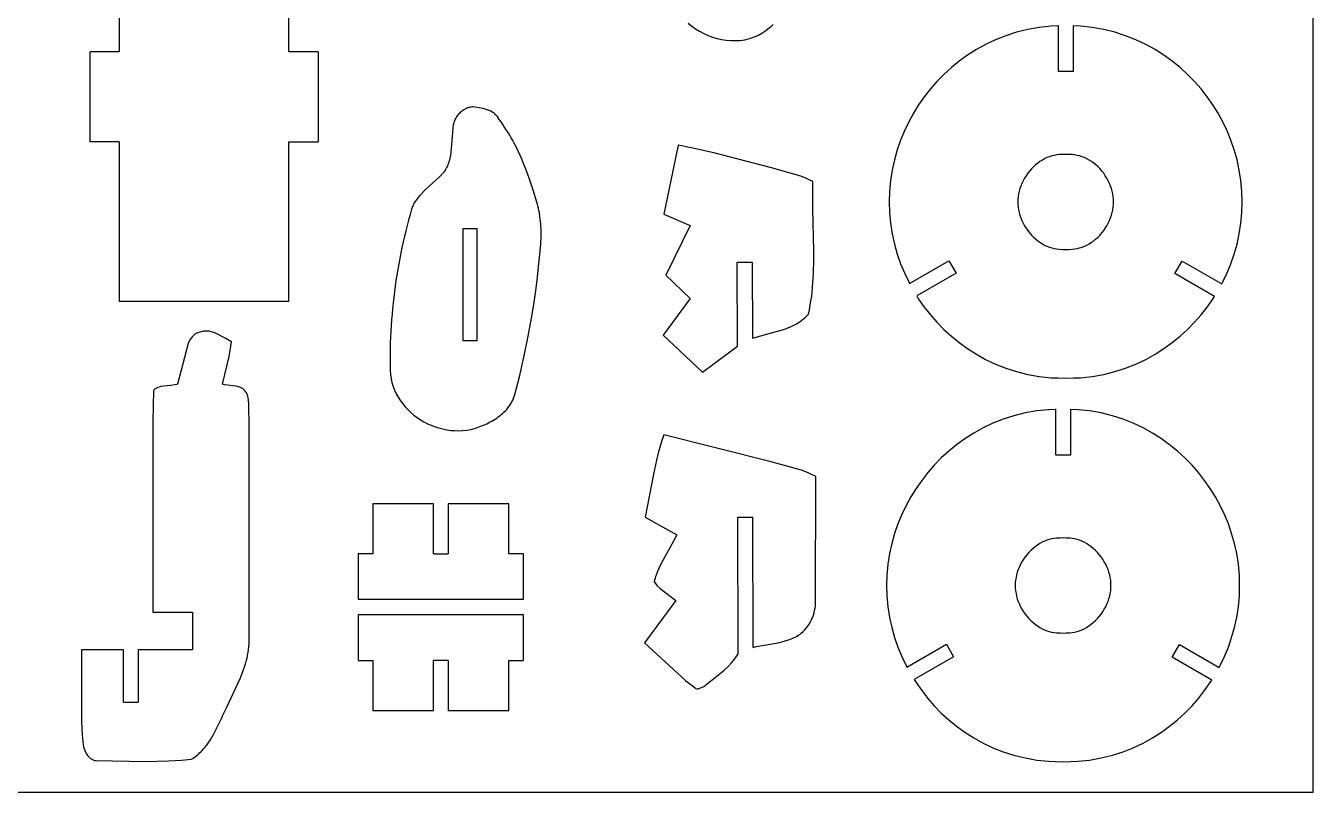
# Model space of a CAD drawing. Extents: x -103 to 103, y -133 to 133.
# Drawn here: x 0.7 to 103.2, y 7.8 to 68.8 of the extents above; entities that cross this region are included whole.
import ezdxf

# ---------------------------------------------------------------- set-up
doc = ezdxf.new("R2010")
doc.units = 0
doc.header["$MEASUREMENT"] = 0
doc.layers.get('0').update_dxf_attribs({"linetype": 'CONTINUOUS'})

msp = doc.modelspace()

# ---------------------------------------------------------------- linework, layer by layer
for p, q in [((103.17, 7.83), (103.17, 133.17)), ((8.17, 76.99), (8.17, 66.75)), ((21.67, 66.75), (21.67, 76.99)), ((53.44, 69.03), (53.72, 68.79)), ((53.72, 68.79), (54.02, 68.57)), ((59.61, 68.44), (59.9, 68.68)), ((59.9, 68.68), (60.05, 68.79)), ((60.05, 68.79), (60.19, 68.91)), ((81.36, 68.69), (80.45, 68.53)), ((82.31, 68.79), (81.36, 68.69)), ((82.85, 68.81), (82.31, 68.79)), ((82.89, 68.81), (82.85, 68.81)), ((82.89, 65.18), (82.89, 68.81)), ((84.1, 68.81), (84.05, 68.81)), ((84.05, 68.81), (84.05, 65.18)), ((84.64, 68.79), (84.1, 68.81)), ((85.58, 68.69), (84.64, 68.79)), ((86.5, 68.53), (85.58, 68.69)), ((54.02, 68.57), (54.34, 68.38)), ((54.34, 68.38), (54.67, 68.2)), ((54.67, 68.2), (55.01, 68.05)), ((55.01, 68.05), (55.36, 67.92)), ((55.36, 67.92), (55.73, 67.81)), ((55.73, 67.81), (56.09, 67.73)), ((56.09, 67.73), (56.46, 67.67)), ((56.46, 67.67), (56.84, 67.64)), ((56.84, 67.64), (57.21, 67.64)), ((57.21, 67.64), (57.58, 67.66)), ((57.58, 67.66), (57.94, 67.71)), ((57.94, 67.71), (58.3, 67.8)), ((58.3, 67.8), (58.64, 67.91)), ((58.64, 67.91), (58.98, 68.05)), ((58.98, 68.05), (59.3, 68.23)), ((59.3, 68.23), (59.61, 68.44)), ((77.88, 67.71), (77.1, 67.34)), ((78.7, 68.03), (77.88, 67.71)), ((79.56, 68.31), (78.7, 68.03)), ((80.45, 68.53), (79.56, 68.31)), ((87.39, 68.31), (86.5, 68.53)), ((88.24, 68.03), (87.39, 68.31)), ((89.06, 67.71), (88.24, 68.03)), ((89.84, 67.34), (89.06, 67.71)), ((5.85, 59.58), (5.85, 66.75)), ((8.17, 66.75), (5.85, 66.75)), ((23.99, 66.75), (21.67, 66.75)), ((23.99, 66.75), (23.99, 59.58)), ((76.36, 66.92), (75.66, 66.48)), ((77.1, 67.34), (76.36, 66.92)), ((90.58, 66.92), (89.84, 67.34)), ((91.28, 66.48), (90.58, 66.92)), ((74.99, 66), (74.37, 65.49)), ((75.66, 66.48), (74.99, 66)), ((91.95, 66), (91.28, 66.48)), ((92.58, 65.49), (91.95, 66)), ((73.78, 64.95), (73.22, 64.38)), ((74.37, 65.49), (73.78, 64.95)), ((84.05, 65.18), (82.89, 65.18)), ((93.17, 64.95), (92.58, 65.49)), ((93.72, 64.38), (93.17, 64.95)), ((72.7, 63.79), (72.22, 63.17)), ((73.22, 64.38), (72.7, 63.79)), ((94.24, 63.79), (93.72, 64.38)), ((94.73, 63.17), (94.24, 63.79)), ((71.77, 62.53), (71.35, 61.86)), ((72.22, 63.17), (71.77, 62.53)), ((95.17, 62.53), (94.73, 63.17)), ((95.59, 61.86), (95.17, 62.53)), ((34.97, 61.5), (34.92, 61.43)), ((35.01, 61.58), (34.97, 61.5)), ((35.06, 61.65), (35.01, 61.58)), ((35.12, 61.72), (35.06, 61.65)), ((35.17, 61.79), (35.12, 61.72)), ((35.23, 61.85), (35.17, 61.79)), ((35.3, 61.91), (35.23, 61.85)), ((35.36, 61.97), (35.3, 61.91)), ((35.43, 62.03), (35.36, 61.97)), ((35.5, 62.08), (35.43, 62.03)), ((35.57, 62.13), (35.5, 62.08)), ((35.65, 62.17), (35.57, 62.13)), ((35.72, 62.21), (35.65, 62.17)), ((35.8, 62.25), (35.72, 62.21)), ((35.88, 62.28), (35.8, 62.25)), ((35.97, 62.31), (35.88, 62.28)), ((36.05, 62.33), (35.97, 62.31)), ((36.14, 62.35), (36.05, 62.33)), ((36.22, 62.37), (36.14, 62.35)), ((36.31, 62.38), (36.22, 62.37)), ((37.13, 62.23), (36.31, 62.38)), ((37.37, 62.17), (37.13, 62.23)), ((37.53, 62.11), (37.37, 62.17)), ((37.68, 62.04), (37.53, 62.11)), ((37.82, 61.97), (37.68, 62.04)), ((37.89, 61.92), (37.82, 61.97)), ((37.96, 61.88), (37.89, 61.92)), ((38.02, 61.83), (37.96, 61.88)), ((38.08, 61.77), (38.02, 61.83)), ((38.14, 61.72), (38.08, 61.77)), ((38.2, 61.66), (38.14, 61.72)), ((38.25, 61.59), (38.2, 61.66)), ((38.3, 61.52), (38.25, 61.59)), ((38.35, 61.45), (38.3, 61.52)), ((71.35, 61.86), (70.98, 61.17)), ((95.97, 61.17), (95.59, 61.86)), ((34.7, 60.68), (34.63, 59.66)), ((34.71, 60.76), (34.7, 60.68)), ((34.72, 60.85), (34.71, 60.76)), ((34.74, 60.94), (34.72, 60.85)), ((34.76, 61.02), (34.74, 60.94)), ((34.78, 61.11), (34.76, 61.02)), ((34.81, 61.19), (34.78, 61.11)), ((34.85, 61.27), (34.81, 61.19)), ((34.88, 61.35), (34.85, 61.27)), ((34.92, 61.43), (34.88, 61.35)), ((38.39, 61.37), (38.35, 61.45)), ((38.54, 61.17), (38.39, 61.37)), ((38.68, 60.97), (38.54, 61.17)), ((38.83, 60.76), (38.68, 60.97)), ((38.96, 60.55), (38.83, 60.76)), ((39.1, 60.34), (38.96, 60.55)), ((70.63, 60.45), (70.33, 59.71)), ((70.98, 61.17), (70.63, 60.45)), ((96.31, 60.45), (95.97, 61.17)), ((96.62, 59.71), (96.31, 60.45)), ((8.17, 59.58), (5.85, 59.58)), ((8.17, 59.58), (8.17, 46.92)), ((21.67, 46.92), (21.67, 59.58)), ((21.67, 59.58), (23.99, 59.58)), ((34.63, 59.66), (34.55, 58.76)), ((39.23, 60.12), (39.1, 60.34)), ((39.35, 59.91), (39.23, 60.12)), ((39.47, 59.69), (39.35, 59.91)), ((39.59, 59.47), (39.47, 59.69)), ((39.71, 59.24), (39.59, 59.47)), ((70.33, 59.71), (70.06, 58.94)), ((96.88, 58.94), (96.62, 59.71)), ((34.51, 58.51), (34.46, 58.26)), ((34.55, 58.76), (34.51, 58.51)), ((39.93, 58.79), (39.71, 59.24)), ((40.13, 58.34), (39.93, 58.79)), ((52.64, 59.31), (51.49, 53.82)), ((53.67, 59.11), (52.64, 59.31)), ((55.47, 58.7), (53.67, 59.11)), ((60.05, 57.51), (55.47, 58.7)), ((70.06, 58.94), (69.84, 58.15)), ((82.17, 58.4), (81.98, 58.33)), ((82.36, 58.46), (82.17, 58.4)), ((82.55, 58.51), (82.36, 58.46)), ((82.74, 58.54), (82.55, 58.51)), ((82.94, 58.57), (82.74, 58.54)), ((83.23, 58.57), (82.94, 58.57)), ((83.47, 58.59), (83.23, 58.57)), ((83.71, 58.57), (83.47, 58.59)), ((84, 58.57), (83.71, 58.57)), ((84.2, 58.54), (84, 58.57)), ((84.39, 58.51), (84.2, 58.54)), ((84.58, 58.46), (84.39, 58.51)), ((84.77, 58.4), (84.58, 58.46)), ((84.96, 58.33), (84.77, 58.4)), ((97.1, 58.15), (96.88, 58.94)), ((34.15, 57.43), (34.09, 57.32)), ((34.21, 57.54), (34.15, 57.43)), ((34.27, 57.66), (34.21, 57.54)), ((34.31, 57.77), (34.27, 57.66)), ((34.36, 57.89), (34.31, 57.77)), ((34.4, 58.01), (34.36, 57.89)), ((34.43, 58.13), (34.4, 58.01)), ((34.46, 58.26), (34.43, 58.13)), ((40.33, 57.87), (40.13, 58.34)), ((40.52, 57.41), (40.33, 57.87)), ((40.77, 56.7), (40.52, 57.41)), ((62.39, 56.85), (60.05, 57.51)), ((69.84, 58.15), (69.66, 57.34)), ((80.75, 57.43), (80.59, 57.26)), ((80.91, 57.6), (80.75, 57.43)), ((81.07, 57.75), (80.91, 57.6)), ((81.25, 57.89), (81.07, 57.75)), ((81.42, 58.02), (81.25, 57.89)), ((81.61, 58.13), (81.42, 58.02)), ((81.79, 58.24), (81.61, 58.13)), ((81.98, 58.33), (81.79, 58.24)), ((85.15, 58.24), (84.96, 58.33)), ((85.34, 58.13), (85.15, 58.24)), ((85.52, 58.02), (85.34, 58.13)), ((85.7, 57.89), (85.52, 58.02)), ((85.87, 57.75), (85.7, 57.89)), ((86.04, 57.6), (85.87, 57.75)), ((86.2, 57.43), (86.04, 57.6)), ((86.35, 57.26), (86.2, 57.43)), ((97.28, 57.34), (97.1, 58.15)), ((33.66, 56.83), (32.47, 55.74)), ((33.94, 57.11), (33.66, 56.83)), ((34.02, 57.21), (33.94, 57.11)), ((34.09, 57.32), (34.02, 57.21)), ((41.09, 55.74), (40.77, 56.7)), ((62.84, 56.67), (62.39, 56.85)), ((63.17, 56.51), (62.84, 56.67)), ((63.34, 56.43), (63.17, 56.51)), ((63.34, 54.22), (63.34, 56.43)), ((69.53, 56.5), (69.45, 55.64)), ((69.66, 57.34), (69.53, 56.5)), ((80.09, 56.49), (79.99, 56.28)), ((80.2, 56.69), (80.09, 56.49)), ((80.32, 56.89), (80.2, 56.69)), ((80.45, 57.08), (80.32, 56.89)), ((80.59, 57.26), (80.45, 57.08)), ((86.49, 57.08), (86.35, 57.26)), ((86.62, 56.89), (86.49, 57.08)), ((86.75, 56.69), (86.62, 56.89)), ((86.86, 56.49), (86.75, 56.69)), ((86.96, 56.28), (86.86, 56.49)), ((97.41, 56.5), (97.28, 57.34)), ((97.49, 55.64), (97.41, 56.5)), ((32.2, 55.46), (32.02, 55.26)), ((32.47, 55.74), (32.2, 55.46)), ((41.38, 54.79), (41.09, 55.74)), ((69.45, 55.64), (69.43, 54.8)), ((79.72, 55.44), (79.69, 55.23)), ((79.77, 55.65), (79.72, 55.44)), ((79.83, 55.86), (79.77, 55.65)), ((79.9, 56.07), (79.83, 55.86)), ((79.99, 56.28), (79.9, 56.07)), ((87.04, 56.07), (86.96, 56.28)), ((87.11, 55.86), (87.04, 56.07)), ((87.17, 55.65), (87.11, 55.86)), ((87.22, 55.44), (87.17, 55.65)), ((87.25, 55.23), (87.22, 55.44)), ((97.52, 54.8), (97.49, 55.64)), ((31.47, 54.35), (31.42, 54.23)), ((31.52, 54.48), (31.47, 54.35)), ((31.58, 54.6), (31.52, 54.48)), ((31.64, 54.72), (31.58, 54.6)), ((31.71, 54.83), (31.64, 54.72)), ((31.78, 54.94), (31.71, 54.83)), ((31.86, 55.05), (31.78, 54.94)), ((31.94, 55.15), (31.86, 55.05)), ((32.02, 55.26), (31.94, 55.15)), ((41.43, 54.62), (41.38, 54.79)), ((41.47, 54.46), (41.43, 54.62)), ((41.52, 54.3), (41.47, 54.46)), ((41.55, 54.13), (41.52, 54.3)), ((69.43, 54.8), (69.45, 53.97)), ((79.67, 55.02), (79.66, 54.8)), ((79.66, 54.8), (79.67, 54.59)), ((79.69, 55.23), (79.67, 55.02)), ((79.67, 54.59), (79.69, 54.38)), ((79.69, 54.38), (79.72, 54.17)), ((87.22, 54.17), (87.25, 54.38)), ((87.27, 55.02), (87.25, 55.23)), ((87.25, 54.38), (87.27, 54.59)), ((87.28, 54.8), (87.27, 55.02)), ((87.27, 54.59), (87.28, 54.8)), ((97.49, 53.97), (97.52, 54.8)), ((31.18, 53.36), (31.07, 52.93)), ((31.3, 53.8), (31.18, 53.36)), ((31.42, 54.23), (31.3, 53.8)), ((41.59, 53.97), (41.55, 54.13)), ((41.64, 53.63), (41.59, 53.97)), ((41.69, 53.3), (41.64, 53.63)), ((41.72, 52.96), (41.69, 53.3)), ((51.49, 53.82), (53.59, 52.92)), ((63.42, 50.93), (63.34, 54.22)), ((69.45, 53.97), (69.53, 53.11)), ((79.72, 54.17), (79.77, 53.96)), ((79.77, 53.96), (79.83, 53.74)), ((79.83, 53.74), (79.9, 53.53)), ((79.9, 53.53), (79.99, 53.32)), ((79.99, 53.32), (80.09, 53.12)), ((86.86, 53.12), (86.96, 53.32)), ((86.96, 53.32), (87.04, 53.53)), ((87.04, 53.53), (87.11, 53.74)), ((87.11, 53.74), (87.17, 53.96)), ((87.17, 53.96), (87.22, 54.17)), ((97.41, 53.11), (97.49, 53.97)), ((30.96, 52.5), (30.85, 52.06)), ((31.07, 52.93), (30.96, 52.5)), ((35.49, 52.66), (35.49, 43.78)), ((36.65, 52.66), (35.49, 52.66)), ((36.65, 43.78), (36.65, 52.66)), ((41.73, 52.63), (41.72, 52.96)), ((41.74, 52.12), (41.73, 52.63)), ((53.59, 52.92), (51.65, 48.98)), ((69.53, 53.11), (69.66, 52.27)), ((69.66, 52.27), (69.84, 51.45)), ((80.09, 53.12), (80.2, 52.91)), ((80.2, 52.91), (80.32, 52.72)), ((80.32, 52.72), (80.45, 52.53)), ((80.45, 52.53), (80.59, 52.35)), ((80.59, 52.35), (80.75, 52.17)), ((86.2, 52.17), (86.35, 52.35)), ((86.35, 52.35), (86.49, 52.53)), ((86.49, 52.53), (86.62, 52.72)), ((86.62, 52.72), (86.75, 52.91)), ((86.75, 52.91), (86.86, 53.12)), ((97.1, 51.45), (97.28, 52.27)), ((97.28, 52.27), (97.41, 53.11)), ((30.75, 51.62), (30.66, 51.19)), ((30.85, 52.06), (30.75, 51.62)), ((41.58, 50.1), (41.71, 51.44)), ((41.71, 51.44), (41.74, 52.12)), ((69.84, 51.45), (70.06, 50.66)), ((80.75, 52.17), (80.91, 52.01)), ((80.91, 52.01), (81.07, 51.86)), ((81.07, 51.86), (81.25, 51.72)), ((81.25, 51.72), (81.42, 51.59)), ((81.42, 51.59), (81.61, 51.47)), ((81.61, 51.47), (81.79, 51.37)), ((81.79, 51.37), (81.98, 51.28)), ((81.98, 51.28), (82.17, 51.2)), ((84.77, 51.2), (84.96, 51.28)), ((84.96, 51.28), (85.15, 51.37)), ((85.15, 51.37), (85.34, 51.47)), ((85.34, 51.47), (85.52, 51.59)), ((85.52, 51.59), (85.7, 51.72)), ((85.7, 51.72), (85.87, 51.86)), ((85.87, 51.86), (86.04, 52.01)), ((86.04, 52.01), (86.2, 52.17)), ((96.88, 50.66), (97.1, 51.45)), ((30.48, 50.31), (30.4, 49.87)), ((30.57, 50.75), (30.48, 50.31)), ((30.66, 51.19), (30.57, 50.75)), ((63.42, 50.2), (63.42, 50.93)), ((63.42, 49.84), (63.42, 50.2)), ((70.06, 50.66), (70.33, 49.89)), ((82.17, 51.2), (82.36, 51.14)), ((82.36, 51.14), (82.55, 51.09)), ((82.55, 51.09), (82.74, 51.06)), ((82.74, 51.06), (82.94, 51.04)), ((82.94, 51.04), (83.23, 51.03)), ((83.23, 51.03), (83.47, 51.02)), ((83.47, 51.02), (83.71, 51.03)), ((83.71, 51.03), (84, 51.04)), ((84, 51.04), (84.2, 51.06)), ((84.2, 51.06), (84.39, 51.09)), ((84.39, 51.09), (84.58, 51.14)), ((84.58, 51.14), (84.77, 51.2)), ((96.62, 49.89), (96.88, 50.66)), ((30.32, 49.43), (30.25, 48.98)), ((30.4, 49.87), (30.32, 49.43)), ((41.45, 48.83), (41.56, 49.93)), ((41.56, 49.93), (41.58, 50.1)), ((57.35, 43.32), (57.34, 50)), ((57.34, 50), (58.53, 50)), ((58.53, 50), (58.54, 43.97)), ((63.4, 49.11), (63.41, 49.47)), ((63.41, 49.47), (63.42, 49.84)), ((70.33, 49.89), (70.63, 49.15)), ((71.04, 48.32), (74.18, 50.13)), ((74.18, 50.13), (74.76, 49.13)), ((92.16, 49.1), (92.74, 50.1)), ((92.74, 50.1), (95.88, 48.28)), ((96.31, 49.15), (96.62, 49.89)), ((30.18, 48.54), (30.12, 48.1)), ((30.25, 48.98), (30.18, 48.54)), ((41.31, 47.74), (41.45, 48.83)), ((51.65, 48.98), (53.6, 47.12)), ((63.33, 48.02), (63.36, 48.38)), ((63.36, 48.38), (63.38, 48.75)), ((63.38, 48.75), (63.4, 49.11)), ((70.63, 49.15), (70.98, 48.44)), ((70.98, 48.44), (71.04, 48.32)), ((74.76, 49.13), (71.62, 47.32)), ((95.3, 47.28), (92.16, 49.1)), ((95.88, 48.28), (95.97, 48.44)), ((95.97, 48.44), (96.31, 49.15)), ((30.01, 47.21), (29.96, 46.76)), ((30.06, 47.65), (30.01, 47.21)), ((30.12, 48.1), (30.06, 47.65)), ((41.15, 46.65), (41.31, 47.74)), ((63.2, 46.94), (63.26, 47.3)), ((63.26, 47.3), (63.3, 47.66)), ((63.3, 47.66), (63.33, 48.02)), ((71.62, 47.32), (71.77, 47.08)), ((95.17, 47.08), (95.3, 47.28)), ((8.17, 46.92), (21.67, 46.92)), ((29.91, 46.32), (29.87, 45.87)), ((29.96, 46.76), (29.91, 46.32)), ((40.97, 45.56), (41.15, 46.65)), ((53.6, 47.12), (51.43, 44.19)), ((63, 45.87), (63.08, 46.23)), ((63.08, 46.23), (63.15, 46.59)), ((63.15, 46.59), (63.2, 46.94)), ((71.77, 47.08), (72.22, 46.44)), ((72.22, 46.44), (72.7, 45.82)), ((94.24, 45.82), (94.73, 46.44)), ((94.73, 46.44), (95.17, 47.08)), ((29.83, 45.42), (29.8, 44.98)), ((29.87, 45.87), (29.83, 45.42)), ((40.71, 44.12), (40.97, 45.56)), ((61.89, 45.02), (62.04, 45.1)), ((62.04, 45.1), (62.19, 45.19)), ((62.19, 45.19), (62.33, 45.28)), ((62.33, 45.28), (62.47, 45.39)), ((62.47, 45.39), (62.61, 45.5)), ((62.61, 45.5), (62.74, 45.61)), ((62.74, 45.61), (62.87, 45.74)), ((62.87, 45.74), (63, 45.87)), ((72.7, 45.82), (73.22, 45.23)), ((73.22, 45.23), (73.78, 44.66)), ((93.17, 44.66), (93.72, 45.23)), ((93.72, 45.23), (94.24, 45.82)), ((13.98, 44.09), (13.79, 43.84)), ((14.19, 44.27), (13.98, 44.09)), ((14.39, 44.38), (14.19, 44.27)), ((14.57, 44.44), (14.39, 44.38)), ((14.67, 44.47), (14.57, 44.44)), ((14.76, 44.49), (14.67, 44.47)), ((14.86, 44.51), (14.76, 44.49)), ((14.95, 44.52), (14.86, 44.51)), ((15.05, 44.53), (14.95, 44.52)), ((15.14, 44.53), (15.05, 44.53)), ((15.23, 44.52), (15.14, 44.53)), ((15.32, 44.51), (15.23, 44.52)), ((15.41, 44.49), (15.32, 44.51)), ((15.5, 44.47), (15.41, 44.49)), ((15.59, 44.45), (15.5, 44.47)), ((15.76, 44.39), (15.59, 44.45)), ((15.94, 44.32), (15.76, 44.39)), ((16.6, 43.96), (15.94, 44.32)), ((29.75, 44.08), (29.73, 43.63)), ((29.78, 44.53), (29.75, 44.08)), ((29.8, 44.98), (29.78, 44.53)), ((40.41, 42.68), (40.71, 44.12)), ((51.43, 44.19), (54.57, 41.26)), ((58.54, 43.97), (60.25, 44.43)), ((60.25, 44.43), (60.76, 44.57)), ((60.76, 44.57), (61.09, 44.68)), ((61.09, 44.68), (61.26, 44.74)), ((61.26, 44.74), (61.42, 44.8)), ((61.42, 44.8), (61.58, 44.87)), ((61.58, 44.87), (61.73, 44.94)), ((61.73, 44.94), (61.89, 45.02)), ((73.78, 44.66), (74.37, 44.12)), ((74.37, 44.12), (74.99, 43.61)), ((91.95, 43.61), (92.58, 44.12)), ((92.58, 44.12), (93.17, 44.66)), ((13.65, 43.55), (12.79, 40.3)), ((13.79, 43.84), (13.65, 43.55)), ((17.1, 43.68), (16.6, 43.96)), ((16.92, 42.5), (17.1, 43.68)), ((29.72, 43.19), (29.71, 42.74)), ((29.73, 43.63), (29.72, 43.19)), ((35.49, 43.78), (36.65, 43.78)), ((54.57, 41.26), (57.35, 43.32)), ((74.99, 43.61), (75.66, 43.13)), ((75.66, 43.13), (76.36, 42.68)), ((90.58, 42.68), (91.28, 43.13)), ((91.28, 43.13), (91.95, 43.61)), ((16.37, 40.3), (16.92, 42.5)), ((29.71, 42.74), (29.71, 42.29)), ((29.71, 42.29), (29.71, 41.84)), ((40, 40.89), (40.41, 42.68)), ((76.36, 42.68), (77.1, 42.27)), ((77.1, 42.27), (77.88, 41.9)), ((89.06, 41.9), (89.84, 42.27)), ((89.84, 42.27), (90.58, 42.68)), ((29.71, 41.84), (29.71, 41.4)), ((29.71, 41.4), (29.74, 41.07)), ((29.74, 41.07), (29.79, 40.74)), ((77.88, 41.9), (78.7, 41.57)), ((78.7, 41.57), (79.56, 41.3)), ((79.56, 41.3), (80.45, 41.08)), ((80.45, 41.08), (81.36, 40.91)), ((85.58, 40.91), (86.5, 41.08)), ((86.5, 41.08), (87.39, 41.3)), ((87.39, 41.3), (88.24, 41.57)), ((88.24, 41.57), (89.06, 41.9)), ((11.1, 39.97), (11.04, 39.94)), ((11.15, 40), (11.1, 39.97)), ((11.22, 40.03), (11.15, 40)), ((11.34, 40.07), (11.22, 40.03)), ((11.48, 40.11), (11.34, 40.07)), ((12.25, 40.19), (11.48, 40.11)), ((12.59, 40.24), (12.25, 40.19)), ((12.72, 40.27), (12.59, 40.24)), ((12.79, 40.3), (12.72, 40.27)), ((16.55, 40.26), (16.37, 40.3)), ((17.46, 40.15), (16.55, 40.26)), ((17.65, 40.1), (17.46, 40.15)), ((17.77, 40.06), (17.65, 40.1)), ((17.88, 40), (17.77, 40.06)), ((17.94, 39.97), (17.88, 40)), ((17.99, 39.94), (17.94, 39.97)), ((29.79, 40.74), (29.86, 40.43)), ((29.86, 40.43), (29.96, 40.12)), ((29.96, 40.12), (30.07, 39.83)), ((39.64, 39.47), (40, 40.89)), ((81.36, 40.91), (82.31, 40.82)), ((82.31, 40.82), (82.85, 40.8)), ((82.85, 40.8), (83.47, 40.77)), ((83.47, 40.77), (84.1, 40.8)), ((84.1, 40.8), (84.64, 40.82)), ((84.64, 40.82), (85.58, 40.91)), ((10.88, 39.8), (10.84, 37.37)), ((10.93, 39.85), (10.88, 39.8)), ((10.98, 39.9), (10.93, 39.85)), ((11.04, 39.94), (10.98, 39.9)), ((18.04, 39.9), (17.99, 39.94)), ((18.09, 39.85), (18.04, 39.9)), ((18.14, 39.81), (18.09, 39.85)), ((18.19, 39.75), (18.14, 39.81)), ((18.24, 39.68), (18.19, 39.75)), ((18.28, 39.62), (18.24, 39.68)), ((18.31, 39.55), (18.28, 39.62)), ((18.34, 39.49), (18.31, 39.55)), ((18.37, 39.42), (18.34, 39.49)), ((18.39, 39.35), (18.37, 39.42)), ((18.43, 39.2), (18.39, 39.35)), ((18.45, 39.05), (18.43, 39.2)), ((18.47, 38.67), (18.45, 39.05)), ((30.07, 39.83), (30.21, 39.54)), ((30.21, 39.54), (30.36, 39.26)), ((30.36, 39.26), (30.53, 38.99)), ((30.53, 38.99), (30.72, 38.74)), ((39.41, 38.91), (39.48, 39.04)), ((39.48, 39.04), (39.54, 39.18)), ((39.54, 39.18), (39.59, 39.32)), ((39.59, 39.32), (39.64, 39.47)), ((18.48, 37.89), (18.47, 38.67)), ((30.72, 38.74), (30.92, 38.5)), ((30.92, 38.5), (31.14, 38.26)), ((31.14, 38.26), (31.37, 38.05)), ((31.37, 38.05), (31.61, 37.84)), ((38.56, 37.89), (38.67, 37.98)), ((38.67, 37.98), (38.78, 38.09)), ((38.78, 38.09), (38.89, 38.19)), ((38.89, 38.19), (38.99, 38.3)), ((38.99, 38.3), (39.08, 38.41)), ((39.08, 38.41), (39.17, 38.53)), ((39.17, 38.53), (39.26, 38.65)), ((39.26, 38.65), (39.34, 38.78)), ((39.34, 38.78), (39.41, 38.91)), ((80.24, 38.01), (79.35, 37.79)), ((81.16, 38.17), (80.24, 38.01)), ((82.1, 38.27), (81.16, 38.17)), ((82.64, 38.29), (82.1, 38.27)), ((82.69, 38.29), (82.64, 38.29)), ((82.69, 34.66), (82.69, 38.29)), ((83.89, 38.29), (83.84, 38.29)), ((83.84, 38.29), (83.84, 34.66)), ((84.43, 38.27), (83.89, 38.29)), ((85.37, 38.17), (84.43, 38.27)), ((86.29, 38.01), (85.37, 38.17)), ((87.18, 37.79), (86.29, 38.01)), ((10.84, 37.37), (10.83, 22.17)), ((18.49, 37.74), (18.48, 37.89)), ((18.51, 37.67), (18.49, 37.74)), ((18.5, 20.16), (18.51, 37.67)), ((31.61, 37.84), (31.87, 37.65)), ((31.87, 37.65), (32.14, 37.47)), ((32.14, 37.47), (32.41, 37.31)), ((32.41, 37.31), (32.7, 37.16)), ((32.7, 37.16), (32.99, 37.03)), ((32.99, 37.03), (33.29, 36.92)), ((33.29, 36.92), (33.6, 36.82)), ((36.58, 36.83), (36.86, 36.93)), ((36.86, 36.93), (37.14, 37.04)), ((37.14, 37.04), (37.41, 37.16)), ((37.41, 37.16), (37.68, 37.3)), ((37.68, 37.3), (37.82, 37.37)), ((37.82, 37.37), (37.95, 37.45)), ((37.95, 37.45), (38.08, 37.53)), ((38.08, 37.53), (38.2, 37.61)), ((38.2, 37.61), (38.32, 37.7)), ((38.32, 37.7), (38.44, 37.79)), ((38.44, 37.79), (38.56, 37.89)), ((77.68, 37.19), (76.9, 36.82)), ((78.5, 37.51), (77.68, 37.19)), ((79.35, 37.79), (78.5, 37.51)), ((88.03, 37.51), (87.18, 37.79)), ((88.85, 37.19), (88.03, 37.51)), ((89.63, 36.82), (88.85, 37.19)), ((33.6, 36.82), (33.91, 36.74)), ((33.91, 36.74), (34.22, 36.67)), ((34.22, 36.67), (34.54, 36.63)), ((34.54, 36.63), (34.86, 36.61)), ((34.86, 36.61), (35.18, 36.6)), ((35.18, 36.6), (35.5, 36.61)), ((35.5, 36.61), (35.81, 36.65)), ((35.81, 36.65), (36.13, 36.7)), ((36.13, 36.7), (36.44, 36.78)), ((36.44, 36.78), (36.58, 36.83)), ((51.42, 36.04), (51.34, 35.82)), ((51.5, 36.26), (51.42, 36.04)), ((59.92, 34.14), (51.5, 36.26)), ((75.45, 35.96), (74.79, 35.48)), ((76.16, 36.41), (75.45, 35.96)), ((76.9, 36.82), (76.16, 36.41)), ((90.37, 36.41), (89.63, 36.82)), ((91.08, 35.96), (90.37, 36.41)), ((91.74, 35.48), (91.08, 35.96)), ((51.08, 34.93), (50.91, 34.26)), ((51.21, 35.38), (51.08, 34.93)), ((51.34, 35.82), (51.21, 35.38)), ((74.16, 34.97), (73.57, 34.43)), ((74.79, 35.48), (74.16, 34.97)), ((92.37, 34.97), (91.74, 35.48)), ((92.96, 34.43), (92.37, 34.97)), ((50.91, 34.26), (50.67, 33.13)), ((60.23, 34.06), (59.92, 34.14)), ((62.46, 33.45), (60.23, 34.06)), ((73.01, 33.86), (72.5, 33.27)), ((73.57, 34.43), (73.01, 33.86)), ((83.84, 34.66), (82.69, 34.66)), ((93.52, 33.86), (92.96, 34.43)), ((94.04, 33.27), (93.52, 33.86)), ((50.67, 33.13), (50.02, 29.71)), ((62.92, 33.28), (62.46, 33.45)), ((63.25, 33.12), (62.92, 33.28)), ((63.47, 33.01), (63.25, 33.12)), ((63.58, 32.95), (63.47, 33.01)), ((63.55, 22.88), (63.58, 32.95)), ((72.5, 33.27), (72.01, 32.65)), ((94.52, 32.65), (94.04, 33.27)), ((71.56, 32.01), (71.15, 31.34)), ((72.01, 32.65), (71.56, 32.01)), ((94.97, 32.01), (94.52, 32.65)), ((95.38, 31.34), (94.97, 32.01)), ((33.17, 30.79), (28.34, 30.79)), ((28.34, 30.79), (28.34, 26.81)), ((33.17, 26.81), (33.17, 30.79)), ((39.16, 30.79), (34.33, 30.79)), ((34.33, 30.79), (34.33, 26.81)), ((39.16, 26.81), (39.16, 30.79)), ((71.15, 31.34), (70.77, 30.65)), ((95.76, 30.65), (95.38, 31.34)), ((50.02, 29.71), (52.53, 28.32)), ((57.39, 29.72), (58.57, 29.72)), ((57.4, 18.85), (57.39, 29.72)), ((58.59, 19.36), (58.57, 29.72)), ((70.43, 29.93), (70.12, 29.19)), ((70.77, 30.65), (70.43, 29.93)), ((96.1, 29.93), (95.76, 30.65)), ((96.41, 29.19), (96.1, 29.93)), ((70.12, 29.19), (69.86, 28.43)), ((96.67, 28.43), (96.41, 29.19)), ((52.27, 27.81), (51.28, 26.04)), ((52.53, 28.32), (52.27, 27.81)), ((69.86, 28.43), (69.63, 27.63)), ((81.59, 27.72), (81.4, 27.62)), ((81.77, 27.81), (81.59, 27.72)), ((81.96, 27.88), (81.77, 27.81)), ((82.15, 27.94), (81.96, 27.88)), ((82.35, 27.99), (82.15, 27.94)), ((82.54, 28.03), (82.35, 27.99)), ((82.73, 28.05), (82.54, 28.03)), ((83.03, 28.06), (82.73, 28.05)), ((83.27, 28.07), (83.03, 28.06)), ((83.5, 28.06), (83.27, 28.07)), ((83.8, 28.05), (83.5, 28.06)), ((83.99, 28.03), (83.8, 28.05)), ((84.18, 27.99), (83.99, 28.03)), ((84.38, 27.94), (84.18, 27.99)), ((84.57, 27.88), (84.38, 27.94)), ((84.76, 27.81), (84.57, 27.88)), ((84.94, 27.72), (84.76, 27.81)), ((85.13, 27.62), (84.94, 27.72)), ((96.9, 27.63), (96.67, 28.43)), ((28.34, 26.81), (27.18, 26.81)), ((27.18, 26.81), (27.18, 23.19)), ((33.17, 26.81), (34.33, 26.81)), ((40.32, 26.81), (39.16, 26.81)), ((40.32, 23.19), (40.32, 26.81)), ((69.45, 26.82), (69.32, 25.98)), ((69.63, 27.63), (69.45, 26.82)), ((80.39, 26.74), (80.25, 26.56)), ((80.54, 26.91), (80.39, 26.74)), ((80.7, 27.08), (80.54, 26.91)), ((80.87, 27.23), (80.7, 27.08)), ((81.04, 27.37), (80.87, 27.23)), ((81.22, 27.5), (81.04, 27.37)), ((81.4, 27.62), (81.22, 27.5)), ((85.31, 27.5), (85.13, 27.62)), ((85.49, 27.37), (85.31, 27.5)), ((85.66, 27.23), (85.49, 27.37)), ((85.83, 27.08), (85.66, 27.23)), ((85.99, 26.91), (85.83, 27.08)), ((86.14, 26.74), (85.99, 26.91)), ((86.28, 26.56), (86.14, 26.74)), ((97.08, 26.82), (96.9, 27.63)), ((97.21, 25.98), (97.08, 26.82)), ((51.1, 25.65), (50.98, 25.39)), ((51.28, 26.04), (51.1, 25.65)), ((69.32, 25.98), (69.24, 25.12)), ((79.78, 25.76), (79.7, 25.55)), ((79.88, 25.97), (79.78, 25.76)), ((79.99, 26.17), (79.88, 25.97)), ((80.11, 26.37), (79.99, 26.17)), ((80.25, 26.56), (80.11, 26.37)), ((86.42, 26.37), (86.28, 26.56)), ((86.54, 26.17), (86.42, 26.37)), ((86.65, 25.97), (86.54, 26.17)), ((86.75, 25.76), (86.65, 25.97)), ((86.84, 25.55), (86.75, 25.76)), ((97.29, 25.12), (97.21, 25.98)), ((50.76, 24.71), (50.72, 24.57)), ((50.8, 24.85), (50.76, 24.71)), ((50.84, 24.99), (50.8, 24.85)), ((50.88, 25.12), (50.84, 24.99)), ((50.98, 25.39), (50.88, 25.12)), ((69.24, 25.12), (69.22, 24.28)), ((79.48, 24.71), (79.46, 24.5)), ((79.52, 24.92), (79.48, 24.71)), ((79.56, 25.13), (79.52, 24.92)), ((79.62, 25.34), (79.56, 25.13)), ((79.7, 25.55), (79.62, 25.34)), ((86.91, 25.34), (86.84, 25.55)), ((86.97, 25.13), (86.91, 25.34)), ((87.01, 24.92), (86.97, 25.13)), ((87.05, 24.71), (87.01, 24.92)), ((87.07, 24.5), (87.05, 24.71)), ((97.31, 24.28), (97.29, 25.12)), ((50.72, 24.57), (50.82, 24.44)), ((50.82, 24.44), (50.97, 24.27)), ((50.97, 24.27), (51.2, 24.05)), ((51.2, 24.05), (52.45, 23.1)), ((69.22, 24.28), (69.24, 23.45)), ((79.46, 24.5), (79.46, 24.28)), ((79.46, 24.28), (79.46, 24.07)), ((79.46, 24.07), (79.48, 23.86)), ((79.48, 23.86), (79.52, 23.65)), ((79.52, 23.65), (79.56, 23.44)), ((86.97, 23.44), (87.01, 23.65)), ((87.01, 23.65), (87.05, 23.86)), ((87.05, 23.86), (87.07, 24.07)), ((87.07, 24.28), (87.07, 24.5)), ((87.07, 24.07), (87.07, 24.28)), ((97.29, 23.45), (97.31, 24.28)), ((27.18, 23.19), (40.32, 23.19)), ((52.45, 23.1), (49.96, 19.73)), ((63.53, 22.49), (63.55, 22.68)), ((63.55, 22.68), (63.55, 22.88)), ((69.24, 23.45), (69.32, 22.59)), ((69.32, 22.59), (69.45, 21.75)), ((79.56, 23.44), (79.62, 23.23)), ((79.62, 23.23), (79.7, 23.01)), ((79.7, 23.01), (79.78, 22.8)), ((79.78, 22.8), (79.88, 22.6)), ((79.88, 22.6), (79.99, 22.4)), ((86.54, 22.4), (86.65, 22.6)), ((86.65, 22.6), (86.75, 22.8)), ((86.75, 22.8), (86.84, 23.01)), ((86.84, 23.01), (86.91, 23.23)), ((86.91, 23.23), (86.97, 23.44)), ((97.08, 21.75), (97.21, 22.59)), ((97.21, 22.59), (97.29, 23.45)), ((10.83, 22.17), (14, 22.16)), ((14, 22.16), (14, 19.17)), ((40.32, 21.94), (27.18, 21.94)), ((27.18, 21.94), (27.18, 18.31)), ((40.32, 18.31), (40.32, 21.94)), ((63.16, 21.39), (63.25, 21.56)), ((63.25, 21.56), (63.33, 21.74)), ((63.33, 21.74), (63.39, 21.92)), ((63.39, 21.92), (63.45, 22.11)), ((63.45, 22.11), (63.49, 22.3)), ((63.49, 22.3), (63.53, 22.49)), ((69.45, 21.75), (69.63, 20.93)), ((79.99, 22.4), (80.11, 22.2)), ((80.11, 22.2), (80.25, 22.01)), ((80.25, 22.01), (80.39, 21.83)), ((80.39, 21.83), (80.54, 21.65)), ((80.54, 21.65), (80.7, 21.49)), ((85.83, 21.49), (85.99, 21.65)), ((85.99, 21.65), (86.14, 21.83)), ((86.14, 21.83), (86.28, 22.01)), ((86.28, 22.01), (86.42, 22.2)), ((86.42, 22.2), (86.54, 22.4)), ((96.9, 20.93), (97.08, 21.75)), ((62.43, 20.49), (62.57, 20.62)), ((62.57, 20.62), (62.71, 20.76)), ((62.71, 20.76), (62.83, 20.9)), ((62.83, 20.9), (62.95, 21.06)), ((62.95, 21.06), (63.06, 21.22)), ((63.06, 21.22), (63.16, 21.39)), ((69.63, 20.93), (69.86, 20.14)), ((80.7, 21.49), (80.87, 21.34)), ((80.87, 21.34), (81.04, 21.2)), ((81.04, 21.2), (81.22, 21.07)), ((81.22, 21.07), (81.4, 20.95)), ((81.4, 20.95), (81.59, 20.85)), ((81.59, 20.85), (81.77, 20.76)), ((81.77, 20.76), (81.96, 20.69)), ((81.96, 20.69), (82.15, 20.62)), ((82.15, 20.62), (82.35, 20.58)), ((82.35, 20.58), (82.54, 20.54)), ((82.54, 20.54), (82.73, 20.52)), ((82.73, 20.52), (83.03, 20.51)), ((83.03, 20.51), (83.27, 20.5)), ((83.27, 20.5), (83.5, 20.51)), ((83.5, 20.51), (83.8, 20.52)), ((83.8, 20.52), (83.99, 20.54)), ((83.99, 20.54), (84.18, 20.58)), ((84.18, 20.58), (84.38, 20.62)), ((84.38, 20.62), (84.57, 20.69)), ((84.57, 20.69), (84.76, 20.76)), ((84.76, 20.76), (84.94, 20.85)), ((84.94, 20.85), (85.13, 20.95)), ((85.13, 20.95), (85.31, 21.07)), ((85.31, 21.07), (85.49, 21.2)), ((85.49, 21.2), (85.66, 21.34)), ((85.66, 21.34), (85.83, 21.49)), ((96.67, 20.14), (96.9, 20.93)), ((18.48, 19.43), (18.49, 19.67)), ((18.49, 19.67), (18.5, 19.92)), ((18.5, 19.92), (18.5, 20.16)), ((49.96, 19.73), (53.25, 16.71)), ((58.83, 19.42), (60.58, 19.73)), ((60.58, 19.73), (60.98, 19.83)), ((60.98, 19.83), (61.24, 19.9)), ((61.24, 19.9), (61.5, 19.99)), ((61.5, 19.99), (61.63, 20.04)), ((61.63, 20.04), (61.75, 20.09)), ((61.75, 20.09), (61.87, 20.15)), ((61.87, 20.15), (62, 20.21)), ((62, 20.21), (62.12, 20.28)), ((62.12, 20.28), (62.23, 20.35)), ((62.23, 20.35), (62.35, 20.42)), ((62.35, 20.42), (62.43, 20.49)), ((69.86, 20.14), (70.12, 19.38)), ((70.83, 17.8), (73.98, 19.61)), ((73.98, 19.61), (74.55, 18.61)), ((91.95, 18.58), (92.53, 19.58)), ((92.53, 19.58), (95.67, 17.76)), ((96.41, 19.38), (96.67, 20.14)), ((5.17, 19.17), (5.16, 13.43)), ((8.51, 19.17), (5.17, 19.17)), ((8.51, 15), (8.51, 19.17)), ((14, 19.17), (9.67, 19.16)), ((9.67, 19.16), (9.67, 15)), ((18.27, 18.27), (18.33, 18.5)), ((18.33, 18.5), (18.38, 18.73)), ((18.38, 18.73), (18.42, 18.96)), ((18.42, 18.96), (18.45, 19.2)), ((18.45, 19.2), (18.48, 19.43)), ((57.05, 18.33), (57.2, 18.53)), ((57.2, 18.53), (57.4, 18.85)), ((58.59, 19.36), (58.83, 19.42)), ((70.12, 19.38), (70.43, 18.64)), ((70.43, 18.64), (70.77, 17.92)), ((74.55, 18.61), (71.41, 16.8)), ((95.09, 16.76), (91.95, 18.58)), ((95.76, 17.92), (96.1, 18.64)), ((96.1, 18.64), (96.41, 19.38)), ((17.98, 17.37), (18.06, 17.59)), ((18.06, 17.59), (18.13, 17.82)), ((18.13, 17.82), (18.2, 18.04)), ((18.2, 18.04), (18.27, 18.27)), ((27.18, 18.31), (28.34, 18.31)), ((28.34, 18.31), (28.34, 14.33)), ((33.18, 14.34), (33.18, 18.31)), ((34.34, 18.31), (33.18, 18.31)), ((34.34, 18.31), (34.34, 14.34)), ((39.16, 14.34), (39.16, 18.31)), ((39.16, 18.31), (40.32, 18.31)), ((54.68, 16.26), (56.26, 17.51)), ((56.26, 17.51), (56.63, 17.86)), ((56.63, 17.86), (56.88, 18.14)), ((56.88, 18.14), (57.05, 18.33)), ((70.77, 17.92), (70.83, 17.8)), ((95.67, 17.76), (95.76, 17.92)), ((16.69, 14.55), (17.61, 16.49)), ((17.61, 16.49), (17.8, 16.93)), ((17.8, 16.93), (17.89, 17.15)), ((17.89, 17.15), (17.98, 17.37)), ((53.25, 16.71), (53.98, 16.13)), ((71.41, 16.8), (71.56, 16.56)), ((71.56, 16.56), (72.01, 15.92)), ((94.52, 15.92), (94.97, 16.56)), ((94.97, 16.56), (95.09, 16.76)), ((53.98, 16.13), (54.02, 16.1)), ((54.02, 16.1), (54.09, 16.07)), ((54.09, 16.07), (54.22, 16.06)), ((54.22, 16.06), (54.68, 16.26)), ((72.01, 15.92), (72.5, 15.3)), ((94.04, 15.3), (94.52, 15.92)), ((8.51, 15), (9.67, 15)), ((16.39, 13.91), (16.69, 14.55)), ((72.5, 15.3), (73.01, 14.71)), ((73.01, 14.71), (73.57, 14.14)), ((92.96, 14.14), (93.52, 14.71)), ((93.52, 14.71), (94.04, 15.3)), ((5.16, 13.43), (5.22, 12.39)), ((15.66, 12.43), (16.3, 13.69)), ((16.3, 13.69), (16.39, 13.91)), ((28.34, 14.33), (33.18, 14.34)), ((34.34, 14.34), (39.16, 14.34)), ((73.57, 14.14), (74.16, 13.6)), ((74.16, 13.6), (74.79, 13.09)), ((91.74, 13.09), (92.37, 13.6)), ((92.37, 13.6), (92.96, 14.14)), ((5.22, 12.39), (5.28, 11.61)), ((15.44, 12.06), (15.66, 12.43)), ((74.79, 13.09), (75.45, 12.61)), ((75.45, 12.61), (76.16, 12.16)), ((90.37, 12.16), (91.08, 12.61)), ((91.08, 12.61), (91.74, 13.09)), ((5.28, 11.61), (5.32, 11.44)), ((5.32, 11.44), (5.42, 11.15)), ((14.85, 11.26), (14.95, 11.37)), ((14.95, 11.37), (15.12, 11.59)), ((15.12, 11.59), (15.28, 11.82)), ((15.28, 11.82), (15.44, 12.06)), ((76.16, 12.16), (76.9, 11.75)), ((76.9, 11.75), (77.68, 11.38)), ((77.68, 11.38), (78.5, 11.05)), ((88.03, 11.05), (88.85, 11.38)), ((88.85, 11.38), (89.63, 11.75)), ((89.63, 11.75), (90.37, 12.16)), ((5.42, 11.15), (5.53, 10.93)), ((5.53, 10.93), (5.63, 10.77)), ((5.63, 10.77), (5.71, 10.68)), ((5.71, 10.68), (5.79, 10.59)), ((5.79, 10.59), (5.88, 10.52)), ((5.88, 10.52), (5.98, 10.46)), ((5.98, 10.46), (6.04, 10.43)), ((6.04, 10.43), (6.09, 10.41)), ((6.09, 10.41), (6.15, 10.39)), ((6.15, 10.39), (6.21, 10.37)), ((6.21, 10.37), (6.27, 10.36)), ((6.27, 10.36), (6.33, 10.36)), ((6.33, 10.36), (10.24, 10.29)), ((10.24, 10.29), (12.07, 10.33)), ((12.07, 10.33), (13.11, 10.39)), ((13.11, 10.39), (13.89, 10.46)), ((13.89, 10.46), (14.01, 10.53)), ((14.01, 10.53), (14.13, 10.61)), ((14.13, 10.61), (14.24, 10.69)), ((14.24, 10.69), (14.35, 10.77)), ((14.35, 10.77), (14.46, 10.86)), ((14.46, 10.86), (14.56, 10.96)), ((14.56, 10.96), (14.66, 11.06)), ((14.66, 11.06), (14.76, 11.16)), ((14.76, 11.16), (14.85, 11.26)), ((78.5, 11.05), (79.35, 10.78)), ((79.35, 10.78), (80.24, 10.56)), ((80.24, 10.56), (81.16, 10.39)), ((81.16, 10.39), (82.1, 10.3)), ((82.1, 10.3), (82.64, 10.28)), ((82.64, 10.28), (83.27, 10.25)), ((83.27, 10.25), (83.89, 10.28)), ((83.89, 10.28), (84.43, 10.3)), ((84.43, 10.3), (85.37, 10.39)), ((85.37, 10.39), (86.29, 10.56)), ((86.29, 10.56), (87.18, 10.78)), ((87.18, 10.78), (88.03, 11.05)), ((-103.5, 7.84), (103.17, 7.83))]:
    msp.add_line(p, q)

doc.saveas('drawing.dxf')
